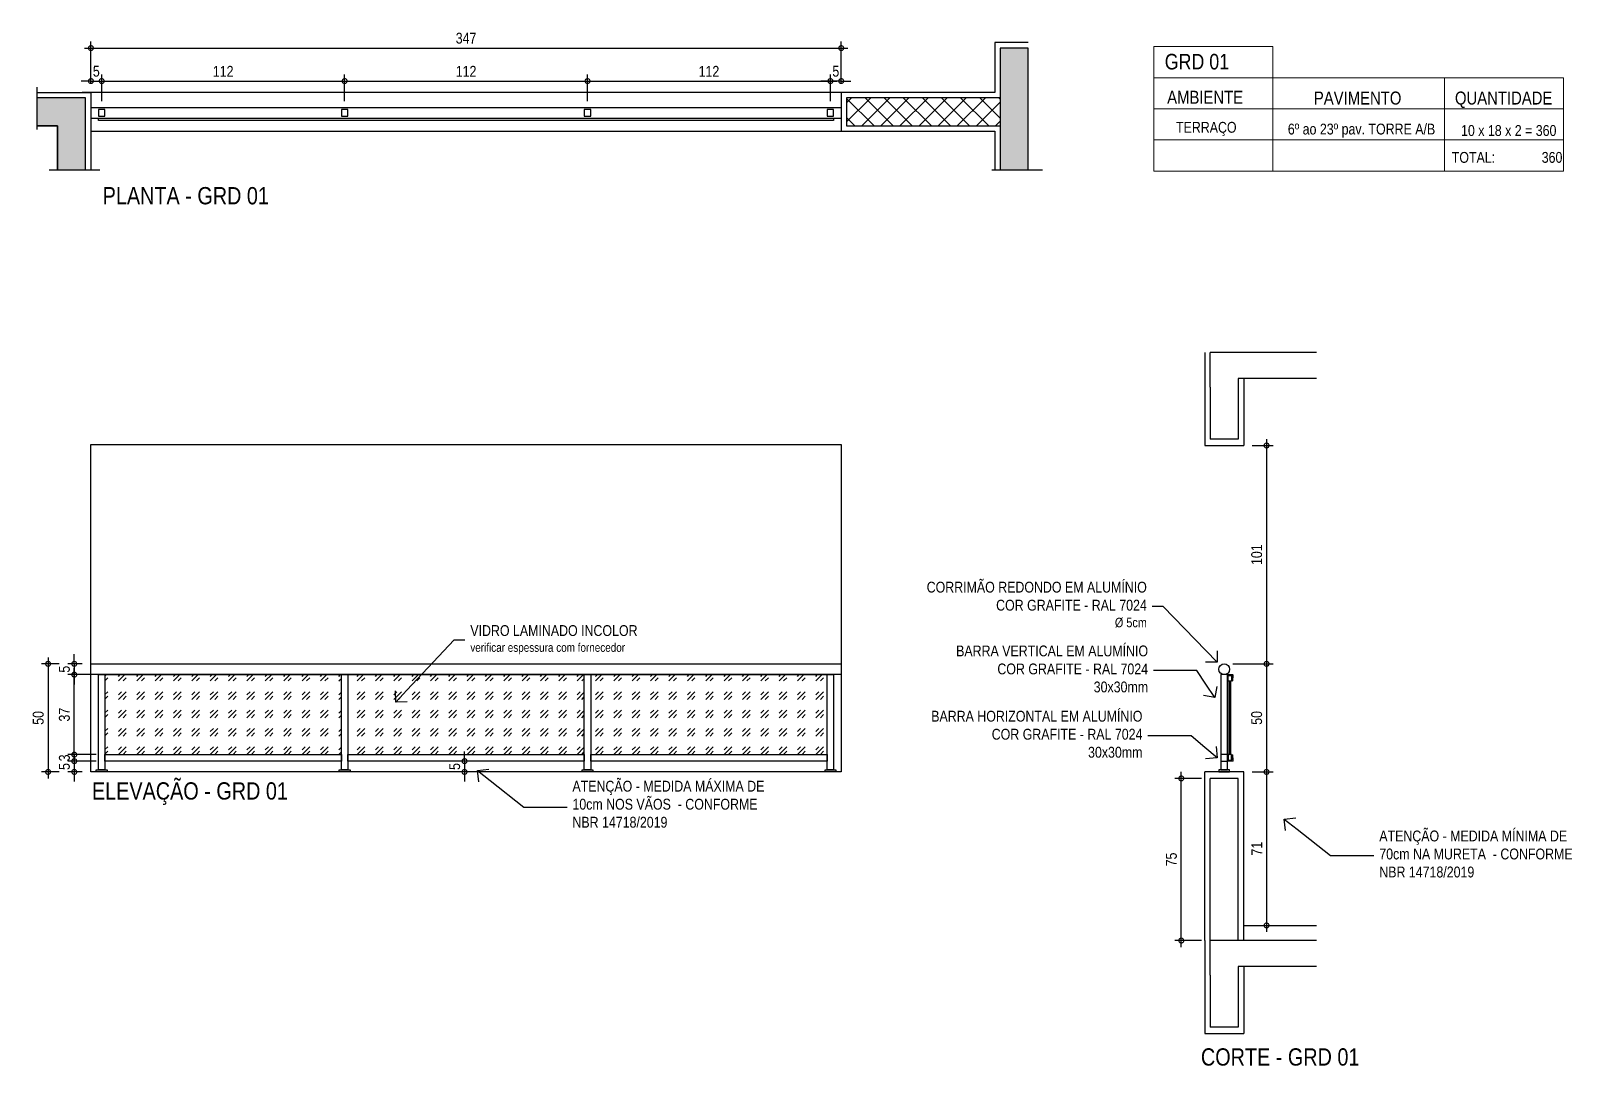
# Model space of a CAD drawing. Header units: metres. Extents: x -1.2 to 70.7, y -18.8 to 3.9.
# Drawn here: x -1.08 to 6.12, y -0.93 to 3.85 of the extents above; entities that cross this region are included whole.
import ezdxf
from ezdxf import colors
from ezdxf.entities.mleader import LeaderData, LeaderLine
from ezdxf.math import Vec2, Vec3

# ---------------------------------------------------------------- set-up
doc = ezdxf.new("R2010")
doc.units = ezdxf.units.M
doc.header["$PDMODE"] = 35
for name, color, linetype in [('103', 232, 'Continuous'), ('3', 2, 'Continuous'), ('ARQ-ALV ACAB', 4, 'Continuous'), ('ARQ-ALV OSSO', 5, 'Continuous'), ('ARQ-AUX', 7, 'Continuous'), ('ARQ-AUX1', 1, 'Continuous'), ('ARQ-AUX2', 2, 'Continuous'), ('ARQ-DIM', 2, 'Continuous'), ('ARQ-SIM', 1, 'Continuous'), ('ARQ-TXT', 2, 'Continuous'), ('ARQ-TXT01', 2, 'Continuous'), ('ARQ-TXT3', 3, 'Continuous'), ('ES-CORTE', 2, 'Continuous')]:
    doc.layers.add(name, color=color, linetype=linetype)
doc.layers.add('SIMB', color=1, linetype='Continuous', lineweight=13)
doc.styles.add('Adesa', font='ARIALN.TTF')
doc.dimstyles.new('ADESA 1-0025', dxfattribs={"dimtxt": 0.05, "dimasz": 0.045, "dimexe": 0.03, "dimexo": 0.04, "dimgap": 0.02, "dimtad": 1, "dimtoh": 1, "dimdec": 0, "dimlfac": 100, "dimzin": 4, "dimtxsty": 'Adesa', "dimblk": 'DOTSMALL', "dimcen": 1, "dimdle": 0.03, "dimclrd": 1, "dimclre": 1, "dimclrt": 256, "dimazin": 1, "dimtm": 1e-09, "dimtfac": 1, "dimtdec": 0, "dimtix": 1, "dimtmove": 2, "dimatfit": 0, "dimldrblk": 'DOTSMALL', "dimfxl": 0.8, "dimtvp": 2, "dimtolj": 1, "dimtzin": 0, "dimarcsym": 0})

# ---------------------------------------------------------------- blocks, each defined once
blk = doc.blocks.new('_DotSmall')
at = {"color": 0, "linetype": 'ByBlock', "const_width": 0.5}
blk.add_lwpolyline([(-0.0625, 0, 1), (0.0625, 0, 1)], format="xyb", close=True, dxfattribs=at)
blk = doc.blocks.new('*D5')
at = {"layer": 'ARQ-DIM', "color": 1, "lineweight": -2, "transparency": 16777216}
for p, q in [((-0.7866, 3.6236), (0.3967, 3.6236)), ((-0.7566, 3.5314), (-0.7566, 3.6536)), ((0.3667, 3.5314), (0.3667, 3.6536))]:
    blk.add_line(p, q, dxfattribs=at)
at = {"layer": 'Defpoints', "color": 0, "transparency": 16777216}
for p in [(0.3667, 3.6236), (-0.7566, 3.4914), (0.3667, 3.4914)]:
    blk.add_point(p, dxfattribs=at)
at = {"layer": 'ARQ-DIM', "color": 1, "lineweight": -2, "transparency": 16777216, "xscale": 0.045, "yscale": 0.045, "zscale": 0.045, "rotation": 180}
blk.add_blockref('_DotSmall', (-0.7566, 3.6236), dxfattribs=at)
at = {"layer": 'ARQ-DIM', "color": 1, "lineweight": -2, "transparency": 16777216, "xscale": 0.045, "yscale": 0.045, "zscale": 0.045}
blk.add_blockref('_DotSmall', (0.3667, 3.6236), dxfattribs=at)
at = {"layer": 'ARQ-DIM', "transparency": 16777216, "insert": (-0.195, 3.6687), "char_height": 0.05, "attachment_point": 5, "style": 'Adesa'}
blk.add_mtext('\\A1;112', dxfattribs=at)
blk = doc.blocks.new('*D6')
at = {"layer": 'ARQ-DIM', "color": 1, "lineweight": -2, "transparency": 16777216}
for p, q in [((0.3367, 3.6236), (1.5201, 3.6236)), ((0.3667, 3.5314), (0.3667, 3.6536)), ((1.4901, 3.5314), (1.4901, 3.6536))]:
    blk.add_line(p, q, dxfattribs=at)
at = {"layer": 'Defpoints', "color": 0, "transparency": 16777216}
for p in [(1.4901, 3.6236), (0.3667, 3.4914), (1.4901, 3.4914, 0)]:
    blk.add_point(p, dxfattribs=at)
at = {"layer": 'ARQ-DIM', "color": 1, "lineweight": -2, "transparency": 16777216, "xscale": 0.045, "yscale": 0.045, "zscale": 0.045, "rotation": 180}
blk.add_blockref('_DotSmall', (0.3667, 3.6236), dxfattribs=at)
at = {"layer": 'ARQ-DIM', "color": 1, "lineweight": -2, "transparency": 16777216, "xscale": 0.045, "yscale": 0.045, "zscale": 0.045}
blk.add_blockref('_DotSmall', (1.4901, 3.6236), dxfattribs=at)
at = {"layer": 'ARQ-DIM', "transparency": 16777216, "insert": (0.9284, 3.6687), "char_height": 0.05, "attachment_point": 5, "style": 'Adesa'}
blk.add_mtext('\\A1;112', dxfattribs=at)
blk = doc.blocks.new('*D7')
at = {"layer": 'ARQ-DIM', "color": 1, "lineweight": -2, "transparency": 16777216}
for p, q in [((1.4601, 3.6236), (2.6434, 3.6236)), ((1.4901, 3.5314), (1.4901, 3.6536)), ((2.6134, 3.5314), (2.6134, 3.6536))]:
    blk.add_line(p, q, dxfattribs=at)
at = {"layer": 'Defpoints', "color": 0, "transparency": 16777216}
for p in [(2.6134, 3.6236), (1.4901, 3.4914, 0), (2.6134, 3.4914, 0)]:
    blk.add_point(p, dxfattribs=at)
at = {"layer": 'ARQ-DIM', "color": 1, "lineweight": -2, "transparency": 16777216, "xscale": 0.045, "yscale": 0.045, "zscale": 0.045, "rotation": 180}
blk.add_blockref('_DotSmall', (1.4901, 3.6236), dxfattribs=at)
at = {"layer": 'ARQ-DIM', "color": 1, "lineweight": -2, "transparency": 16777216, "xscale": 0.045, "yscale": 0.045, "zscale": 0.045}
blk.add_blockref('_DotSmall', (2.6134, 3.6236), dxfattribs=at)
at = {"layer": 'ARQ-DIM', "transparency": 16777216, "insert": (2.0517, 3.6687), "char_height": 0.05, "attachment_point": 5, "style": 'Adesa'}
blk.add_mtext('\\A1;112', dxfattribs=at)
blk = doc.blocks.new('*D8')
at = {"layer": 'ARQ-DIM', "color": 1, "lineweight": -2, "transparency": 16777216}
for p, q in [((2.6134, 3.6236), (2.5684, 3.6236)), ((2.6134, 3.6114), (2.6134, 3.6536)), ((2.6634, 3.6236), (2.6134, 3.6236)), ((2.6634, 3.6114), (2.6634, 3.6536)), ((2.6634, 3.6236), (2.7084, 3.6236))]:
    blk.add_line(p, q, dxfattribs=at)
at = {"layer": 'Defpoints', "color": 0, "transparency": 16777216}
for p in [(2.6134, 3.6236), (2.6134, 3.5714), (2.6634, 3.5714, 0)]:
    blk.add_point(p, dxfattribs=at)
at = {"layer": 'ARQ-DIM', "color": 1, "lineweight": -2, "transparency": 16777216, "xscale": 0.045, "yscale": 0.045, "zscale": 0.045}
blk.add_blockref('_DotSmall', (2.6134, 3.6236), dxfattribs=at)
at = {"layer": 'ARQ-DIM', "color": 1, "lineweight": -2, "transparency": 16777216, "xscale": 0.045, "yscale": 0.045, "zscale": 0.045, "rotation": 180}
blk.add_blockref('_DotSmall', (2.6634, 3.6236), dxfattribs=at)
at = {"layer": 'ARQ-DIM', "transparency": 16777216, "insert": (2.6384, 3.669), "char_height": 0.05, "attachment_point": 5, "style": 'Adesa'}
blk.add_mtext('\\A1;5', dxfattribs=at)
blk = doc.blocks.new('*D9')
at = {"layer": 'ARQ-DIM', "color": 1, "lineweight": -2, "transparency": 16777216}
for p, q in [((-0.8066, 3.6236), (-0.8516, 3.6236)), ((-0.8066, 3.6115), (-0.8066, 3.6536)), ((-0.8066, 3.6236), (-0.7566, 3.6236)), ((-0.7566, 3.6115), (-0.7566, 3.6536)), ((-0.7566, 3.6236), (-0.7116, 3.6236))]:
    blk.add_line(p, q, dxfattribs=at)
at = {"layer": 'Defpoints', "color": 0, "transparency": 16777216}
for p in [(-0.7566, 3.6236), (-0.8066, 3.5715, 0), (-0.7566, 3.5715)]:
    blk.add_point(p, dxfattribs=at)
at = {"layer": 'ARQ-DIM', "color": 1, "lineweight": -2, "transparency": 16777216, "xscale": 0.045, "yscale": 0.045, "zscale": 0.045}
blk.add_blockref('_DotSmall', (-0.8066, 3.6236), dxfattribs=at)
at = {"layer": 'ARQ-DIM', "color": 1, "lineweight": -2, "transparency": 16777216, "xscale": 0.045, "yscale": 0.045, "zscale": 0.045, "rotation": 180}
blk.add_blockref('_DotSmall', (-0.7566, 3.6236), dxfattribs=at)
at = {"layer": 'ARQ-DIM', "transparency": 16777216, "insert": (-0.7816, 3.669), "char_height": 0.05, "attachment_point": 5, "style": 'Adesa'}
blk.add_mtext('\\A1;5', dxfattribs=at)
blk = doc.blocks.new('*D10')
at = {"layer": 'ARQ-DIM', "color": 1, "lineweight": -2, "transparency": 16777216}
for p, q in [((-0.8366, 3.7762), (2.6934, 3.7762)), ((-0.8066, 3.6115), (-0.8066, 3.8062)), ((2.6634, 3.6114), (2.6634, 3.8062))]:
    blk.add_line(p, q, dxfattribs=at)
at = {"layer": 'Defpoints', "color": 0, "transparency": 16777216}
for p in [(2.6634, 3.7762), (-0.8066, 3.5715, 0), (2.6634, 3.5714, 0)]:
    blk.add_point(p, dxfattribs=at)
at = {"layer": 'ARQ-DIM', "color": 1, "lineweight": -2, "transparency": 16777216, "xscale": 0.045, "yscale": 0.045, "zscale": 0.045, "rotation": 180}
blk.add_blockref('_DotSmall', (-0.8066, 3.7762), dxfattribs=at)
at = {"layer": 'ARQ-DIM', "color": 1, "lineweight": -2, "transparency": 16777216, "xscale": 0.045, "yscale": 0.045, "zscale": 0.045}
blk.add_blockref('_DotSmall', (2.6634, 3.7762), dxfattribs=at)
at = {"layer": 'ARQ-DIM', "transparency": 16777216, "insert": (0.9284, 3.8217), "char_height": 0.05, "attachment_point": 5, "style": 'Adesa'}
blk.add_mtext('\\A1;347', dxfattribs=at)
blk = doc.blocks.new('*D11')
at = {"layer": 'ARQ-DIM', "color": 1, "lineweight": -2, "transparency": 16777216}
for p, q in [((-0.8835, 0.4779), (-0.8835, 0.5229)), ((-0.7816, 0.4779), (-0.9135, 0.4779)), ((-0.8835, 0.4779), (-0.8835, 0.4279)), ((-0.8466, 0.4279), (-0.9135, 0.4279)), ((-0.8835, 0.4279), (-0.8835, 0.3829))]:
    blk.add_line(p, q, dxfattribs=at)
at = {"layer": 'Defpoints', "color": 0, "transparency": 16777216}
for p in [(-0.7416, 0.4779, 0), (-0.8835, 0.4279), (-0.8066, 0.4279)]:
    blk.add_point(p, dxfattribs=at)
at = {"layer": 'ARQ-DIM', "color": 1, "lineweight": -2, "transparency": 16777216, "xscale": 0.045, "yscale": 0.045, "zscale": 0.045}
for p, rotation in [((-0.8835, 0.4779), 270), ((-0.8835, 0.4279), 90)]:
    blk.add_blockref('_DotSmall', p, dxfattribs=dict(at, rotation=rotation))
at = {"layer": 'ARQ-DIM', "transparency": 16777216, "insert": (-0.929, 0.4529), "char_height": 0.05, "attachment_point": 5, "rotation": 90, "style": 'Adesa'}
blk.add_mtext('\\A1;5', dxfattribs=at)
blk = doc.blocks.new('*D12')
at = {"layer": 'ARQ-DIM', "color": 1, "lineweight": -2, "transparency": 16777216}
for p, q in [((-0.7816, 0.5079), (-0.9135, 0.5079)), ((-0.8835, 0.5079), (-0.8835, 0.5529)), ((-0.8835, 0.5079), (-0.8835, 0.4779)), ((-0.7816, 0.4779), (-0.9135, 0.4779)), ((-0.8835, 0.4779), (-0.8835, 0.4329))]:
    blk.add_line(p, q, dxfattribs=at)
at = {"layer": 'Defpoints', "color": 0, "transparency": 16777216}
for p in [(-0.7416, 0.5079, 0), (-0.8835, 0.4779), (-0.7416, 0.4779, 0)]:
    blk.add_point(p, dxfattribs=at)
at = {"layer": 'ARQ-DIM', "color": 1, "lineweight": -2, "transparency": 16777216, "xscale": 0.045, "yscale": 0.045, "zscale": 0.045}
for p, rotation in [((-0.8835, 0.5079), 270), ((-0.8835, 0.4779), 90)]:
    blk.add_blockref('_DotSmall', p, dxfattribs=dict(at, rotation=rotation))
at = {"layer": 'ARQ-DIM', "transparency": 16777216, "insert": (-0.9291, 0.4929), "char_height": 0.05, "attachment_point": 5, "rotation": 90, "style": 'Adesa'}
blk.add_mtext('\\A1;3', dxfattribs=at)
blk = doc.blocks.new('*D13')
at = {"layer": 'ARQ-DIM', "color": 1, "lineweight": -2, "transparency": 16777216}
for p, q in [((-0.7816, 0.8779), (-0.9135, 0.8779)), ((-0.8835, 0.4779), (-0.8835, 0.9079)), ((-0.7816, 0.5079), (-0.9135, 0.5079))]:
    blk.add_line(p, q, dxfattribs=at)
at = {"layer": 'Defpoints', "color": 0, "transparency": 16777216}
for p in [(-0.8835, 0.8779), (-0.7416, 0.8779, 0), (-0.7416, 0.5079, 0)]:
    blk.add_point(p, dxfattribs=at)
at = {"layer": 'ARQ-DIM', "color": 1, "lineweight": -2, "transparency": 16777216, "xscale": 0.045, "yscale": 0.045, "zscale": 0.045}
for p, rotation in [((-0.8835, 0.8779), 90), ((-0.8835, 0.5079), 270)]:
    blk.add_blockref('_DotSmall', p, dxfattribs=dict(at, rotation=rotation))
at = {"layer": 'ARQ-DIM', "transparency": 16777216, "insert": (-0.9291, 0.6929), "char_height": 0.05, "attachment_point": 5, "rotation": 90, "style": 'Adesa'}
blk.add_mtext('\\A1;37', dxfattribs=at)
blk = doc.blocks.new('*D14')
at = {"layer": 'ARQ-DIM', "color": 1, "lineweight": -2, "transparency": 16777216}
for p, q in [((-0.8835, 0.9279), (-0.8835, 0.9729)), ((-0.8466, 0.9279), (-0.9135, 0.9279)), ((-0.8466, 0.8779), (-0.9135, 0.8779)), ((-0.8835, 0.9279), (-0.8835, 0.8779)), ((-0.8835, 0.8779), (-0.8835, 0.8329))]:
    blk.add_line(p, q, dxfattribs=at)
at = {"layer": 'Defpoints', "color": 0, "transparency": 16777216}
for p in [(-0.8835, 0.8779), (-0.8066, 0.9279, 0), (-0.8066, 0.8779, 0)]:
    blk.add_point(p, dxfattribs=at)
at = {"layer": 'ARQ-DIM', "color": 1, "lineweight": -2, "transparency": 16777216, "xscale": 0.045, "yscale": 0.045, "zscale": 0.045}
for p, rotation in [((-0.8835, 0.9279), 270), ((-0.8835, 0.8779), 90)]:
    blk.add_blockref('_DotSmall', p, dxfattribs=dict(at, rotation=rotation))
at = {"layer": 'ARQ-DIM', "transparency": 16777216, "insert": (-0.929, 0.9029), "char_height": 0.05, "attachment_point": 5, "rotation": 90, "style": 'Adesa'}
blk.add_mtext('\\A1;5', dxfattribs=at)
blk = doc.blocks.new('*D15')
at = {"layer": 'ARQ-DIM', "color": 1, "lineweight": -2, "transparency": 16777216}
for p, q in [((-1.0046, 0.9579), (-1.0046, 0.3979)), ((-0.9535, 0.9279), (-1.0346, 0.9279)), ((-0.9535, 0.4279), (-1.0346, 0.4279))]:
    blk.add_line(p, q, dxfattribs=at)
at = {"layer": 'Defpoints', "color": 0, "transparency": 16777216}
for p in [(-0.9135, 0.9279), (-1.0046, 0.4279), (-0.9135, 0.4279)]:
    blk.add_point(p, dxfattribs=at)
at = {"layer": 'ARQ-DIM', "color": 1, "lineweight": -2, "transparency": 16777216, "xscale": 0.045, "yscale": 0.045, "zscale": 0.045}
for p, rotation in [((-1.0046, 0.9279), 90), ((-1.0046, 0.4279), 270)]:
    blk.add_blockref('_DotSmall', p, dxfattribs=dict(at, rotation=rotation))
at = {"layer": 'ARQ-DIM', "transparency": 16777216, "insert": (-1.0501, 0.6779), "char_height": 0.05, "attachment_point": 5, "rotation": 90, "style": 'Adesa'}
blk.add_mtext('\\A1;50', dxfattribs=at)
blk = doc.blocks.new('_Open90')
at = {"color": 0, "linetype": 'ByBlock', "lineweight": -2}
for p, q in [((0, 0), (-1, 0)), ((-0.5, 0.5), (0, 0)), ((0, 0), (-0.5, -0.5))]:
    blk.add_line(p, q, dxfattribs=at)
blk = doc.blocks.new('*D17')
at = {"layer": 'ARQ-DIM', "color": 1, "lineweight": -2, "transparency": 16777216}
for p, q in [((0.9213, 0.4779), (0.9213, 0.5229)), ((0.9553, 0.4779), (0.8913, 0.4779)), ((0.9213, 0.4779), (0.9213, 0.4279)), ((0.9553, 0.4279), (0.8913, 0.4279)), ((0.9213, 0.4279), (0.9213, 0.3829))]:
    blk.add_line(p, q, dxfattribs=at)
at = {"layer": 'Defpoints', "color": 0, "transparency": 16777216}
for p in [(0.9953, 0.4779, 0), (0.9213, 0.4279), (0.9953, 0.4279)]:
    blk.add_point(p, dxfattribs=at)
at = {"layer": 'ARQ-DIM', "color": 1, "lineweight": -2, "transparency": 16777216, "xscale": 0.045, "yscale": 0.045, "zscale": 0.045}
for p, rotation in [((0.9213, 0.4779), 270), ((0.9213, 0.4279), 90)]:
    blk.add_blockref('_DotSmall', p, dxfattribs=dict(at, rotation=rotation))
at = {"layer": 'ARQ-DIM', "transparency": 16777216, "insert": (0.8759, 0.4529), "char_height": 0.05, "attachment_point": 5, "rotation": 90, "style": 'Adesa'}
blk.add_mtext('\\A1;5', dxfattribs=at)
blk = doc.blocks.new('*D18')
at = {"layer": 'ARQ-AUX2', "color": 1, "lineweight": -2, "transparency": 16777216}
for p, q in [((4.6304, 0.4579), (4.6304, -0.3121)), ((4.5646, 0.4279), (4.6604, 0.4279)), ((4.5646, -0.2821), (4.6604, -0.2821))]:
    blk.add_line(p, q, dxfattribs=at)
at = {"layer": 'Defpoints', "color": 0, "transparency": 16777216}
for p in [(4.5246, 0.4279, 0), (4.5246, -0.2821, 0), (4.6304, -0.2821)]:
    blk.add_point(p, dxfattribs=at)
at = {"layer": 'ARQ-AUX2', "color": 1, "lineweight": -2, "transparency": 16777216, "xscale": 0.045, "yscale": 0.045, "zscale": 0.045}
for p, rotation in [((4.6304, 0.4279), 90), ((4.6304, -0.2821), 270)]:
    blk.add_blockref('_DotSmall', p, dxfattribs=dict(at, rotation=rotation))
at = {"layer": 'ARQ-AUX2', "transparency": 16777216, "insert": (4.5853, 0.0729), "char_height": 0.05, "attachment_point": 5, "rotation": 90, "style": 'Adesa'}
blk.add_mtext('\\A1;71', dxfattribs=at)
blk = doc.blocks.new('*D19')
at = {"layer": 'ARQ-AUX2', "color": 1, "lineweight": -2, "transparency": 16777216}
for p, q in [((4.6304, 0.9579), (4.6304, 0.3979)), ((4.4746, 0.9279), (4.6604, 0.9279)), ((4.5646, 0.4279), (4.6604, 0.4279))]:
    blk.add_line(p, q, dxfattribs=at)
at = {"layer": 'Defpoints', "color": 0, "transparency": 16777216}
for p in [(4.4346, 0.9279, 0), (4.5246, 0.4279, 0), (4.6304, 0.4279)]:
    blk.add_point(p, dxfattribs=at)
at = {"layer": 'ARQ-AUX2', "color": 1, "lineweight": -2, "transparency": 16777216, "xscale": 0.045, "yscale": 0.045, "zscale": 0.045}
for p, rotation in [((4.6304, 0.9279), 90), ((4.6304, 0.4279), 270)]:
    blk.add_blockref('_DotSmall', p, dxfattribs=dict(at, rotation=rotation))
at = {"layer": 'ARQ-AUX2', "transparency": 16777216, "insert": (4.5848, 0.6779), "char_height": 0.05, "attachment_point": 5, "rotation": 90, "style": 'Adesa'}
blk.add_mtext('\\A1;50', dxfattribs=at)
blk = doc.blocks.new('*D20')
at = {"layer": 'ARQ-AUX2', "color": 1, "lineweight": -2, "transparency": 16777216}
for p, q in [((4.3296, 0.3979), (4.206, 0.3979)), ((4.236, -0.3821), (4.236, 0.4279)), ((4.3296, -0.3521), (4.206, -0.3521))]:
    blk.add_line(p, q, dxfattribs=at)
at = {"layer": 'Defpoints', "color": 0, "transparency": 16777216}
for p in [(4.236, 0.3979), (4.3696, 0.3979, 0), (4.3696, -0.3521, 0)]:
    blk.add_point(p, dxfattribs=at)
at = {"layer": 'ARQ-AUX2', "color": 1, "lineweight": -2, "transparency": 16777216, "xscale": 0.045, "yscale": 0.045, "zscale": 0.045}
for p, rotation in [((4.236, 0.3979), 90), ((4.236, -0.3521), 270)]:
    blk.add_blockref('_DotSmall', p, dxfattribs=dict(at, rotation=rotation))
at = {"layer": 'ARQ-AUX2', "transparency": 16777216, "insert": (4.1905, 0.0229), "char_height": 0.05, "attachment_point": 5, "rotation": 90, "style": 'Adesa'}
blk.add_mtext('\\A1;75', dxfattribs=at)
blk = doc.blocks.new('*D21')
at = {"layer": 'ARQ-AUX2', "color": 1, "lineweight": -2, "transparency": 16777216}
for p, q in [((4.6304, 1.9679), (4.6304, 0.8979)), ((4.5646, 1.9379), (4.6604, 1.9379)), ((4.5646, 0.9279), (4.6604, 0.9279))]:
    blk.add_line(p, q, dxfattribs=at)
at = {"layer": 'Defpoints', "color": 0, "transparency": 16777216}
for p in [(4.5246, 1.9379, 0), (4.5246, 0.9279), (4.6304, 0.9279)]:
    blk.add_point(p, dxfattribs=at)
at = {"layer": 'ARQ-AUX2', "color": 1, "lineweight": -2, "transparency": 16777216, "xscale": 0.045, "yscale": 0.045, "zscale": 0.045}
for p, rotation in [((4.6304, 1.9379), 90), ((4.6304, 0.9279), 270)]:
    blk.add_blockref('_DotSmall', p, dxfattribs=dict(at, rotation=rotation))
at = {"layer": 'ARQ-AUX2', "transparency": 16777216, "insert": (4.5848, 1.4329), "char_height": 0.05, "attachment_point": 5, "rotation": 90, "style": 'Adesa'}
blk.add_mtext('\\A1;101', dxfattribs=at)
blk = doc.blocks.new('_H58FB133690-000')
for p, q in [((-1865.993146, 582.364084), (-1854.860759, 593.496471)), ((-1865.993146, 591.202919), (-1863.699594, 593.496471)), ((-1853.288677, 580.496471), (-1865.993146, 593.20094)), ((-1859.021924, 580.496471), (-1846.021924, 593.496471)), ((-1844.449842, 580.496471), (-1857.449842, 593.496471)), ((-1850.183089, 580.496471), (-1837.183089, 593.496471)), ((-1835.611008, 580.496471), (-1848.611008, 593.496471)), ((-1841.344255, 580.496471), (-1828.344255, 593.496471)), ((-1826.772173, 580.496471), (-1839.772173, 593.496471)), ((-1832.50542, 580.496471), (-1819.50542, 593.496471)), ((-1817.933338, 580.496471), (-1830.933338, 593.496471)), ((-1823.666585, 580.496471), (-1810.666585, 593.496471)), ((-1809.094503, 580.496471), (-1822.094503, 593.496471)), ((-1814.82775, 580.496471), (-1801.82775, 593.496471)), ((-1800.255669, 580.496471), (-1813.255669, 593.496471)), ((-1805.988915, 580.496471), (-1794.993146, 591.49224)), ((-1794.993146, 584.072783), (-1804.416834, 593.496471)), ((-1794.993146, 592.911618), (-1795.577999, 593.496471)), ((-1862.127512, 580.496471), (-1865.993146, 584.362105)), ((-1797.150081, 580.496471), (-1794.993146, 582.653406))]:
    blk.add_line(p, q)
blk = doc.blocks.new('DET CTE GRD')
at = {"layer": 'ARQ-AUX'}
for p, q in [((0.0218, 0.4189), (0.0227, 0.4198)), ((0.0218, 0.4189), (0.0218, 0.0811)), ((0.0299, 0.4198), (0.0227, 0.4198)), ((0.0308, 0.4189), (0.0299, 0.4198)), ((0.0308, 0.0811), (0.0308, 0.4189)), ((0.0308, 0.4189), (0.0308, 0.4189)), ((0.0218, 0.0811), (0.0227, 0.0802)), ((0.0299, 0.0802), (0.0227, 0.0802)), ((0.0308, 0.0811), (0.0299, 0.0802)), ((0.0308, 0.0811), (0.0308, 0.0811))]:
    blk.add_line(p, q, dxfattribs=at)
for points in [[(0.0339, 0.42), (0.0179, 0.42), (0.0179, 0.446), (0.0339, 0.446), (0.0339, 0.42)], [(0.0339, 0.08), (0.0179, 0.08), (0.0179, 0.054), (0.0339, 0.054), (0.0339, 0.08)]]:
    blk.add_lwpolyline(points, close=True, dxfattribs=at)
at = {"layer": 'ARQ-AUX', "color": 251}
for points in [[(0.0233, 0.4198), (0.0233, 0.0811)], [(0.0263, 0.4198), (0.0263, 0.0811)], [(0.0293, 0.4198), (0.0293, 0.0811)]]:
    blk.add_lwpolyline(points, dxfattribs=at)
at = {"layer": 'ARQ-AUX1', "color": 7, "linetype": 'Continuous', "lineweight": 0}
for p, q in [((0.015, 0.45), (0.0388, 0.45)), ((0.0368, 0.446), (0.015, 0.446)), ((0.0368, 0.4217), (0.0368, 0.446)), ((0.0418, 0.4463), (0.0394, 0.4214)), ((0.0368, 0.0783), (0.0368, 0.054)), ((0.0418, 0.0537), (0.0394, 0.0786)), ((0.0368, 0.054), (0.015, 0.054)), ((0.015, 0.05), (0.0388, 0.05))]:
    blk.add_line(p, q, dxfattribs=at)
at = {"layer": 'ARQ-AUX1'}
blk.add_lwpolyline([(0.015, 0.08), (-0.015, 0.08), (-0.015, 0.05), (0.015, 0.05)], close=True, dxfattribs=at)
at = {"layer": 'ARQ-AUX1', "color": 7, "linetype": 'Continuous', "lineweight": 0}
for centre, radius, start, end in [((0.0388, 0.447), 0.003, 347, 90), ((0.0381, 0.4217), 0.00129, 180.00004, 347), ((0.0381, 0.0783), 0.00129, 13, 179.99996), ((0.0388, 0.053), 0.003, 270, 13)]:
    blk.add_arc(centre, radius, start, end, dxfattribs=at)
at = {"layer": 'ARQ-AUX2'}
for points in [[(0.015, 0.45), (-0.015, 0.45), (-0.015, 0.01), (0.015, 0.01)], [(0.025, 0.01), (-0.025, 0.01), (-0.025, 0), (0.025, 0)]]:
    blk.add_lwpolyline(points, close=True, dxfattribs=at)
blk.add_circle((0, 0.475), 0.025, dxfattribs=at)

msp = doc.modelspace()

# ---------------------------------------------------------------- hatches: boundary and pattern name
h = msp.add_hatch()
h.set_pattern_fill('GOST_GLASS', color=252, scale=0.01)
h.paths.add_polyline_path([(0.3517, 0.8779), (-0.7416, 0.8779), (-0.7416, 0.5079), (0.3517, 0.5079)])
h.paths.add_polyline_path([(1.4751, 0.8779), (0.3817, 0.8779), (0.3817, 0.5079), (1.4751, 0.5079)])
h.paths.add_polyline_path([(2.5984, 0.8779), (1.5051, 0.8779), (1.5051, 0.5079), (2.5984, 0.5079)])
at = {"layer": 'ARQ-AUX1'}
h = msp.add_hatch(dxfattribs=at)
h.set_pattern_fill('ANGLE', color=8)
h.set_pattern_definition([(0, (0, 0), (0, 6.985), [5.08, -1.905]), (90, (0, 0), (-6.985, 4e-16), [5.08, -1.905])])
h.paths.add_polyline_path([(3.5283, 3.7765), (3.3983, 3.7765), (3.3983, 3.2108), (3.5283, 3.2108)])
h = msp.add_hatch(color=8, dxfattribs=at)
h.dxf.hatch_style = 1
h.paths.add_polyline_path([(3.5283, 3.7765), (3.3983, 3.7765), (3.3983, 3.2108), (3.5283, 3.2108)])
h = msp.add_hatch(color=8, dxfattribs=at)
h.dxf.hatch_style = 1
h.paths.add_polyline_path([(-0.8317, 3.5465), (-1.0561, 3.5465), (-1.0561, 3.4165), (-0.9616, 3.4165), (-0.9616, 3.2108), (-0.8317, 3.2108)])

# ---------------------------------------------------------------- linework, layer by layer
at = {"layer": '3', "linetype": 'Continuous'}
for points in [[(3.5283, 3.2108), (3.5283, 3.7765), (3.3983, 3.7765), (3.3983, 3.2108)], [(-0.8317, 3.2108), (-0.8317, 3.5465), (-1.0561, 3.5465)], [(-1.0561, 3.4165), (-0.9617, 3.4165), (-0.9617, 3.2108)]]:
    msp.add_lwpolyline(points, dxfattribs=at)
at = {"layer": 'ARQ-ALV ACAB'}
for p, q in [((3.5284, 3.8015, 0), (3.3734, 3.8015, 0)), ((3.3734, 3.8015, 0), (3.3734, 3.5714, 0)), ((2.6634, 3.5714, 0), (-0.8466, 3.5715, 0)), ((3.3734, 3.5714, 0), (2.6634, 3.5714, 0)), ((2.6634, 3.5714, 0), (2.6634, 3.3914, 0)), ((-0.8066, 3.3914, 0), (2.6634, 3.3914, 0)), ((2.6634, 3.3914, 0), (3.3734, 3.3915, 0)), ((3.3734, 3.3915, 0), (3.3734, 3.2108, 0)), ((4.3445, 2.3679, 0), (4.3445, 1.9379, 0)), ((4.5246, 2.2479, 0), (4.5246, 1.9379, 0)), ((4.3445, -0.3521, 0), (4.3445, 0.4279, 0)), ((4.5246, -0.3521, 0), (4.5246, 0.4279, 0)), ((4.3445, -0.3521, 0), (4.3445, -0.7821, 0)), ((4.3445, -0.3521, 0), (4.3445, -0.7821, 0)), ((4.5246, -0.4721, 0), (4.5246, -0.7821, 0)), ((4.5246, -0.4721, 0), (4.5246, -0.7821, 0))]:
    msp.add_line(p, q, dxfattribs=at)
at = {"layer": 'ARQ-ALV ACAB', "elevation": 0}
for points in [[(-1.0561, 3.5715), (-0.8066, 3.5715), (-0.8066, 3.2108)], [(-0.9616, 3.2108), (-0.9616, 3.4165), (-1.0561, 3.4165)], [(4.3445, 1.9379), (4.5246, 1.9379)], [(4.5246, 0.4279), (4.3445, 0.4279)], [(4.5246, -0.2821), (4.8612, -0.2821)], [(4.3445, -0.7821), (4.5246, -0.7821)], [(4.3445, -0.7821), (4.5246, -0.7821)]]:
    msp.add_lwpolyline(points, dxfattribs=at)
at = {"layer": 'ARQ-ALV OSSO'}
msp.add_line((2.6883, 3.5464), (2.6883, 3.4164), dxfattribs=at)
for points in [[(3.3983, 3.5464), (2.6883, 3.5464)], [(2.6883, 3.4164), (3.3983, 3.4164)]]:
    msp.add_lwpolyline(points, dxfattribs=at)
at = {"layer": 'ARQ-AUX'}
for points in [[(-0.7716, 3.4514), (2.6284, 3.4514), (2.6284, 3.4414), (-0.7716, 3.4414)], [(-0.8066, 1.9429), (2.6634, 1.9429), (2.6634, 0.4279), (-0.8066, 0.4279)]]:
    msp.add_lwpolyline(points, close=True, dxfattribs=at)
at = {"layer": 'ARQ-AUX1'}
for points in [[(-1.0561, 3.5956), (-1.0561, 3.3998)], [(-0.766, 3.2108), (-1.0003, 3.2108)]]:
    msp.add_lwpolyline(points, dxfattribs=at)
for points in [[(-0.7416, 3.4914), (-0.7716, 3.4914), (-0.7716, 3.4614), (-0.7416, 3.4614)], [(0.3817, 3.4914), (0.3517, 3.4914), (0.3517, 3.4614), (0.3817, 3.4614)]]:
    msp.add_lwpolyline(points, close=True, dxfattribs=at)
at = {"layer": 'ARQ-AUX1', "elevation": 0}
for points in [[(1.5051, 3.4914), (1.4751, 3.4914), (1.4751, 3.4614), (1.5051, 3.4614)], [(2.6284, 3.4914), (2.5984, 3.4914), (2.5984, 3.4614), (2.6284, 3.4614)]]:
    msp.add_lwpolyline(points, close=True, dxfattribs=at)
msp.add_lwpolyline([(3.5939, 3.2108), (3.3597, 3.2108)], dxfattribs=at)
at = {"layer": 'ARQ-AUX2', "elevation": 0}
for points in [[(-0.8066, 3.5014), (2.6634, 3.5014)], [(-0.8066, 3.4514), (2.6634, 3.4514)], [(-0.7566, 0.8779), (2.6134, 0.8779)]]:
    msp.add_lwpolyline(points, dxfattribs=at)
at = {"layer": 'ARQ-AUX2', "ltscale": 0.05, "elevation": 0}
msp.add_lwpolyline([(2.6634, 0.9279), (2.6634, 0.8779), (-0.8066, 0.8779), (-0.8066, 0.9279)], close=True, dxfattribs=at)
at = {"layer": 'ARQ-AUX2', "elevation": 0}
for points in [[(-0.7716, 0.8779), (-0.7416, 0.8779), (-0.7416, 0.4379), (-0.7716, 0.4379)], [(0.3517, 0.8779), (0.3817, 0.8779), (0.3817, 0.4379), (0.3517, 0.4379)], [(1.4751, 0.8779), (1.5051, 0.8779), (1.5051, 0.4379), (1.4751, 0.4379)], [(2.5984, 0.8779), (2.6284, 0.8779), (2.6284, 0.4379), (2.5984, 0.4379)], [(-0.7416, 0.5079), (0.3517, 0.5079), (0.3517, 0.4779), (-0.7416, 0.4779)], [(0.3817, 0.5079), (1.4751, 0.5079), (1.4751, 0.4779), (0.3817, 0.4779)], [(1.5051, 0.5079), (2.5984, 0.5079), (2.5984, 0.4779), (1.5051, 0.4779)], [(-0.7816, 0.4379), (-0.7316, 0.4379), (-0.7316, 0.4279), (-0.7816, 0.4279)], [(0.3417, 0.4379), (0.3917, 0.4379), (0.3917, 0.4279), (0.3417, 0.4279)], [(1.4651, 0.4379), (1.5151, 0.4379), (1.5151, 0.4279), (1.4651, 0.4279)], [(2.5884, 0.4379), (2.6384, 0.4379), (2.6384, 0.4279), (2.5884, 0.4279)]]:
    msp.add_lwpolyline(points, close=True, dxfattribs=at)
at = {"layer": 'ES-CORTE'}
for p, q in [((4.4996, 2.2479, 0), (4.4996, 1.9679, 0)), ((4.3696, 2.2079, 0), (4.3696, 1.9679, 0)), ((4.3696, -0.3521, 0), (4.3696, 0.3979, 0)), ((4.4996, -0.3521, 0), (4.4996, 0.3979, 0)), ((4.4996, -0.4721, 0), (4.4996, -0.7521, 0)), ((4.4996, -0.4721, 0), (4.4996, -0.7521, 0)), ((4.3696, -0.5121, 0), (4.3696, -0.7521, 0)), ((4.3696, -0.5121, 0), (4.3696, -0.7521, 0))]:
    msp.add_line(p, q, dxfattribs=at)
at = {"layer": 'ES-CORTE', "elevation": 0}
for points in [[(4.3696, 2.2079), (4.3696, 2.3679)], [(4.8612, 2.3679), (4.3696, 2.3679)], [(4.8612, 2.2479), (4.4996, 2.2479)], [(4.4996, 1.9679), (4.3696, 1.9679)], [(4.4996, 0.3979), (4.3696, 0.3979)], [(4.8612, -0.3521), (4.3696, -0.3521)], [(4.3696, -0.5121), (4.3696, -0.3521)], [(4.3696, -0.5121), (4.3696, -0.3521)], [(4.8612, -0.3521), (4.3696, -0.3521)], [(4.8612, -0.4721), (4.4996, -0.4721)], [(4.8612, -0.4721), (4.4996, -0.4721)], [(4.4996, -0.7521), (4.3696, -0.7521)], [(4.4996, -0.7521), (4.3696, -0.7521)]]:
    msp.add_lwpolyline(points, dxfattribs=at)
at = {"layer": 'SIMB', "ltscale": 0.01}
for p, q in [((4.1087, 3.783), (4.1087, 3.2076)), ((4.6587, 3.783), (4.1087, 3.783)), ((4.6587, 3.783), (4.6587, 3.2076)), ((4.4474, 3.6391), (4.1087, 3.6391)), ((4.1087, 3.2076), (4.1087, 3.6391)), ((4.1087, 3.2076), (4.1087, 3.6391)), ((6.0029, 3.6391), (4.4474, 3.6391)), ((5.4529, 3.6391), (5.4529, 3.2076)), ((6.0029, 3.6391), (6.0029, 3.2076)), ((6.0029, 3.4953), (4.1087, 3.4953)), ((6.0029, 3.3514), (4.1087, 3.3514)), ((6.0029, 3.2076), (4.1087, 3.2076))]:
    msp.add_line(p, q, dxfattribs=at)

# ---------------------------------------------------------------- block references
at = {"layer": '103', "xscale": 0.01, "yscale": 0.01, "zscale": 0.01}
msp.add_blockref('_H58FB133690-000', (21.3482, -2.3885), dxfattribs=at)
at = {"layer": 'ARQ-DIM'}
msp.add_blockref('DET CTE GRD', (4.4346, 0.4279, 0), dxfattribs=at)

# ---------------------------------------------------------------- texts
at = {"layer": 'ARQ-TXT', "ltscale": 0.5, "style": 'Adesa'}
for s, p in [('PLANTA - GRD 01', (-0.7522, 3.0533)), ('ELEVAÇÃO - GRD 01', (-0.8019, 0.3)), ('CORTE - GRD 01', (4.3269, -0.9305))]:
    msp.add_text(s, height=0.08, dxfattribs=at).set_placement(p)
at = {"layer": 'ARQ-TXT', "ltscale": 0.01, "char_height": 0.05, "style": 'Adesa'}
for s, insert, width, attachment_point in [('\\pi0.02556;6º ao 23º pav. TORRE A/B', (4.7032, 3.3941), 0.727785, 4), ('10 x 18 x 2 = 360', (5.7504, 3.3945), 0.452083, 5)]:
    msp.add_mtext(s, dxfattribs=dict(at, insert=insert, width=width, attachment_point=attachment_point))
at = {"layer": 'ARQ-TXT01', "ltscale": 0.01, "style": 'Adesa'}
for s, insert, char_height, width, attachment_point in [('AMBIENTE', (4.3464, 3.5788), 0.06, 0.605305, 2), ('PAVIMENTO', (5.0516, 3.5751), 0.06, 0.605305, 2), ('QUANTIDADE', (5.7269, 3.5751), 0.06, 0.605305, 2), ('TERRAÇO', (4.2118, 3.4347), 0.05, 0.538805, 1), ('TOTAL:^I 360', (5.487, 3.2956), 0.05, 0.518239, 1)]:
    msp.add_mtext(s, dxfattribs=dict(at, insert=insert, char_height=char_height, width=width, attachment_point=attachment_point))
at = {"layer": 'ARQ-TXT3', "ltscale": 0.01, "insert": (4.1594, 3.7494), "char_height": 0.072, "width": 0.605305, "attachment_point": 1, "style": 'Adesa'}
msp.add_mtext('GRD 01', dxfattribs=at)

# ---------------------------------------------------------------- dimensions: what is measured, and where the dimension line sits
at = {"layer": 'ARQ-AUX2'}
for base, p1, p2, picture, middle in [((4.6304, 0.9279), (4.5246, 1.9379, 0), (4.5246, 0.9279), '*D21', (4.5848, 1.4329)), ((4.6304, 0.4279), (4.4346, 0.9279, 0), (4.5246, 0.4279, 0), '*D19', (4.5848, 0.6779)), ((4.6304, -0.2821), (4.5246, 0.4279, 0), (4.5246, -0.2821, 0), '*D18', (4.5853, 0.0729)), ((4.236, 0.3979), (4.3696, -0.3521, 0), (4.3696, 0.3979, 0), '*D20', (4.1905, 0.0229))]:
    dim = msp.add_linear_dim(base=base, p1=p1, p2=p2, angle=90, dimstyle='ADESA 1-0025', dxfattribs=at)
    dim.commit()
    dim.dimension.update_dxf_attribs({"geometry": picture, "text_midpoint": middle})
at = {"layer": 'ARQ-DIM'}
for base, p1, p2, picture, middle in [((2.6634, 3.7762), (-0.8066, 3.5715, 0), (2.6634, 3.5714, 0), '*D10', (0.9284, 3.8217)), ((-0.7566, 3.6236), (-0.8066, 3.5715, 0), (-0.7566, 3.5715), '*D9', (-0.7816, 3.669)), ((0.3667, 3.6236), (-0.7566, 3.4914), (0.3667, 3.4914), '*D5', (-0.195, 3.6687)), ((1.4901, 3.6236), (0.3667, 3.4914), (1.4901, 3.4914, 0), '*D6', (0.9284, 3.6687)), ((2.6134, 3.6236), (1.4901, 3.4914, 0), (2.6134, 3.4914, 0), '*D7', (2.0517, 3.6687)), ((2.6134, 3.6236), (2.6634, 3.5714, 0), (2.6134, 3.5714), '*D8', (2.6384, 3.669))]:
    dim = msp.add_linear_dim(base=base, p1=p1, p2=p2, dimstyle='ADESA 1-0025', dxfattribs=at)
    dim.commit()
    dim.dimension.update_dxf_attribs({"geometry": picture, "text_midpoint": middle})
for base, p1, p2, picture, middle in [((-1.0046, 0.4279), (-0.9135, 0.9279), (-0.9135, 0.4279), '*D15', (-1.0501, 0.6779)), ((-0.8835, 0.8779), (-0.8066, 0.9279, 0), (-0.8066, 0.8779, 0), '*D14', (-0.929, 0.9029)), ((-0.8835, 0.8779), (-0.7416, 0.5079, 0), (-0.7416, 0.8779, 0), '*D13', (-0.9291, 0.6929)), ((-0.8835, 0.4779), (-0.7416, 0.5079, 0), (-0.7416, 0.4779, 0), '*D12', (-0.9291, 0.4929)), ((-0.8835, 0.4279), (-0.7416, 0.4779, 0), (-0.8066, 0.4279), '*D11', (-0.929, 0.4529)), ((0.9213, 0.4279), (0.9953, 0.4779, 0), (0.9953, 0.4279), '*D17', (0.8759, 0.4529))]:
    dim = msp.add_linear_dim(base=base, p1=p1, p2=p2, angle=90, dimstyle='ADESA 1-0025', dxfattribs=at)
    dim.commit()
    dim.dimension.update_dxf_attribs({"geometry": picture, "text_midpoint": middle})

# ---------------------------------------------------------------- leaders
at = {"layer": 'ARQ-SIM'}
ml = msp.add_multileader_mtext('Standard', dxfattribs=at)
ml.set_content('CORRIMÃO REDONDO EM ALUMÍNIO \\PCOR GRAFITE - RAL 7024\\P{\\H0.875x;Ø 5cm}', color=2, style='Adesa')
ml.set_leader_properties(color=256)
ml.set_arrow_properties(name='OPEN90')
ml.build(insert=Vec2(0, 0))
ml.multileader.update_dxf_attribs({"text_left_attachment_type": 2, "text_right_attachment_type": 2, "dogleg_length": 0.2, "arrow_head_size": 0.075})
ctx = ml.context
ctx.base_point, ctx.char_height, ctx.arrow_head_size, ctx.landing_gap_size, ctx.plane_origin = Vec3(3.0386, 1.1938), 0.05, 0.075, 0.025, Vec3(3.7202, 0.9355)
ctx.left_attachment, ctx.right_attachment, ctx.text_align_type = 2, 2, 2
notes = []
notes.append((ctx, [(0, (1, 1, 0), (4.1517, 1.1938), (-1, 0), 0.05, [(0, [(4.4015, 0.9355)], 0, [])])]))
ctx.mtext.insert, ctx.mtext.width, ctx.mtext.alignment, ctx.mtext.flow_direction = Vec3(4.0767, 1.3076), 1.248136, 3, 5
ml = msp.add_multileader_mtext('Standard', dxfattribs=at)
ml.set_content('VIDRO LAMINADO INCOLOR\\P{\\H0.8x;verificar espessura com fornecedor}', color=2, style='Adesa')
ml.set_leader_properties(color=256)
ml.set_arrow_properties(name='OPEN90')
ml.build(insert=Vec2(0, 0))
ml.multileader.update_dxf_attribs({"text_left_attachment_type": 2, "text_right_attachment_type": 2, "dogleg_length": 0.2, "arrow_head_size": 0.075})
ctx = ml.context
ctx.base_point, ctx.char_height, ctx.arrow_head_size, ctx.landing_gap_size, ctx.plane_origin = Vec3(0.9231, 1.0389), 0.05, 0.075, 0.025, Vec3(1.3046, 0.7506)
ctx.left_attachment, ctx.right_attachment = 2, 2
notes.append((ctx, [(0, (1, 1, 0), (0.8731, 1.0389), (1, 0), 0.05, [(0, [(0.6037, 0.7506)], 0, [])])]))
ctx.mtext.insert, ctx.mtext.flow_direction = Vec3(0.9481, 1.1069), 5
ml = msp.add_multileader_mtext('Standard', dxfattribs=at)
ml.set_content('BARRA VERTICAL EM ALUMÍNIO\\PCOR GRAFITE - RAL 7024\\P30x30mm', color=2, style='Adesa')
ml.set_leader_properties(color=256)
ml.set_arrow_properties(name='OPEN90')
ml.build(insert=Vec2(0, 0))
ml.multileader.update_dxf_attribs({"text_left_attachment_type": 2, "text_right_attachment_type": 2, "dogleg_length": 0.2, "arrow_head_size": 0.075})
ctx = ml.context
ctx.base_point, ctx.char_height, ctx.arrow_head_size, ctx.landing_gap_size, ctx.plane_origin = Vec3(3.1763, 0.897), 0.05, 0.075, 0.025, Vec3(3.4097, 0.5997)
ctx.left_attachment, ctx.right_attachment, ctx.text_align_type = 2, 2, 2
notes.append((ctx, [(1, (1, 1, 0), (4.3075, 0.897), (-1, 0), 0.2, [(0, [(4.3905, 0.7716)], 0, [])])]))
ctx.mtext.insert, ctx.mtext.width, ctx.mtext.alignment, ctx.mtext.flow_direction = Vec3(4.0825, 1.0127), 1.189009, 3, 5
ml = msp.add_multileader_mtext('Standard', dxfattribs=at)
ml.set_content('BARRA HORIZONTAL EM ALUMÍNIO\\PCOR GRAFITE - RAL 7024\\P30x30mm', color=2, style='Adesa')
ml.set_leader_properties(color=256)
ml.set_arrow_properties(name='OPEN90')
ml.build(insert=Vec2(0, 0))
ml.multileader.update_dxf_attribs({"text_left_attachment_type": 2, "text_right_attachment_type": 2, "dogleg_length": 0.2, "arrow_head_size": 0.075})
ctx = ml.context
ctx.base_point, ctx.char_height, ctx.arrow_head_size, ctx.landing_gap_size, ctx.plane_origin = Vec3(3.0611, 0.5949), 0.05, 0.075, 0.025, Vec3(3.3836, 0.2977)
ctx.left_attachment, ctx.right_attachment, ctx.text_align_type = 2, 2, 2
notes.append((ctx, [(1, (1, 1, 0), (4.2814, 0.5949), (-1, 0), 0.2, [(0, [(4.4013, 0.4929)], 0, [])])]))
ctx.mtext.insert, ctx.mtext.width, ctx.mtext.alignment, ctx.mtext.flow_direction = Vec3(4.0564, 0.7107), 1.189009, 3, 5
ml = msp.add_multileader_mtext('Standard', dxfattribs=at)
ml.set_content('ATENÇÃO - MEDIDA MÁXIMA DE 10cm NOS VÃOS  - CONFORME NBR 14718/2019', color=2, style='Adesa')
ml.set_leader_properties(color=256)
ml.set_arrow_properties(name='OPEN90')
ml.build(insert=Vec2(0, 0))
ml.multileader.update_dxf_attribs({"text_left_attachment_type": 2, "text_right_attachment_type": 2, "dogleg_length": 0.2, "arrow_head_size": 0.075})
ctx = ml.context
ctx.base_point, ctx.char_height, ctx.arrow_head_size, ctx.landing_gap_size, ctx.plane_origin = Vec3(1.3953, 0.2657), 0.05, 0.075, 0.025, Vec3(1.6633, 0.0762)
ctx.left_attachment, ctx.right_attachment = 2, 2
notes.append((ctx, [(1, (1, 1, 0), (1.1953, 0.2657), (1, 0), 0.2, [(0, [(0.981, 0.4353)], 0, [])])]))
ctx.mtext.insert, ctx.mtext.width, ctx.mtext.flow_direction = Vec3(1.4203, 0.387), 0.969025, 5
ml = msp.add_multileader_mtext('Standard', dxfattribs=at)
ml.set_content('ATENÇÃO - MEDIDA MÍNIMA DE 70cm NA MURETA  - CONFORME NBR 14718/2019', color=2, style='Adesa')
ml.set_leader_properties(color=256)
ml.set_arrow_properties(name='OPEN90')
ml.build(insert=Vec2(0, 0))
ml.multileader.update_dxf_attribs({"text_left_attachment_type": 2, "text_right_attachment_type": 2, "dogleg_length": 0.2, "arrow_head_size": 0.075})
ctx = ml.context
ctx.base_point, ctx.char_height, ctx.arrow_head_size, ctx.landing_gap_size, ctx.plane_origin = Vec3(5.1268, 0.0406), 0.05, 0.075, 0.025, Vec3(5.3948, -0.1489)
ctx.left_attachment, ctx.right_attachment = 2, 2
notes.append((ctx, [(1, (1, 1, 0), (4.9268, 0.0406), (1, 0), 0.2, [(0, [(4.7125, 0.2102)], 0, [])])]))
ctx.mtext.insert, ctx.mtext.width, ctx.mtext.flow_direction = Vec3(5.1518, 0.1567), 0.969025, 5
for ctx, leaders in notes:
    for number, flags, end, landing, length, lines in leaders:
        leader = LeaderData()
        leader.index, (leader.has_last_leader_line, leader.has_dogleg_vector, leader.attachment_direction) = number, flags
        leader.last_leader_point, leader.dogleg_vector, leader.dogleg_length = Vec3(end), Vec3(landing), length
        for number, points, colour, breaks in lines:
            line = LeaderLine()
            line.index, line.vertices, line.color, line.breaks = number, Vec3.list(points), colors.encode_raw_color(colour), breaks
            leader.lines.append(line)
        ctx.leaders.append(leader)

doc.saveas('drawing.dxf')
